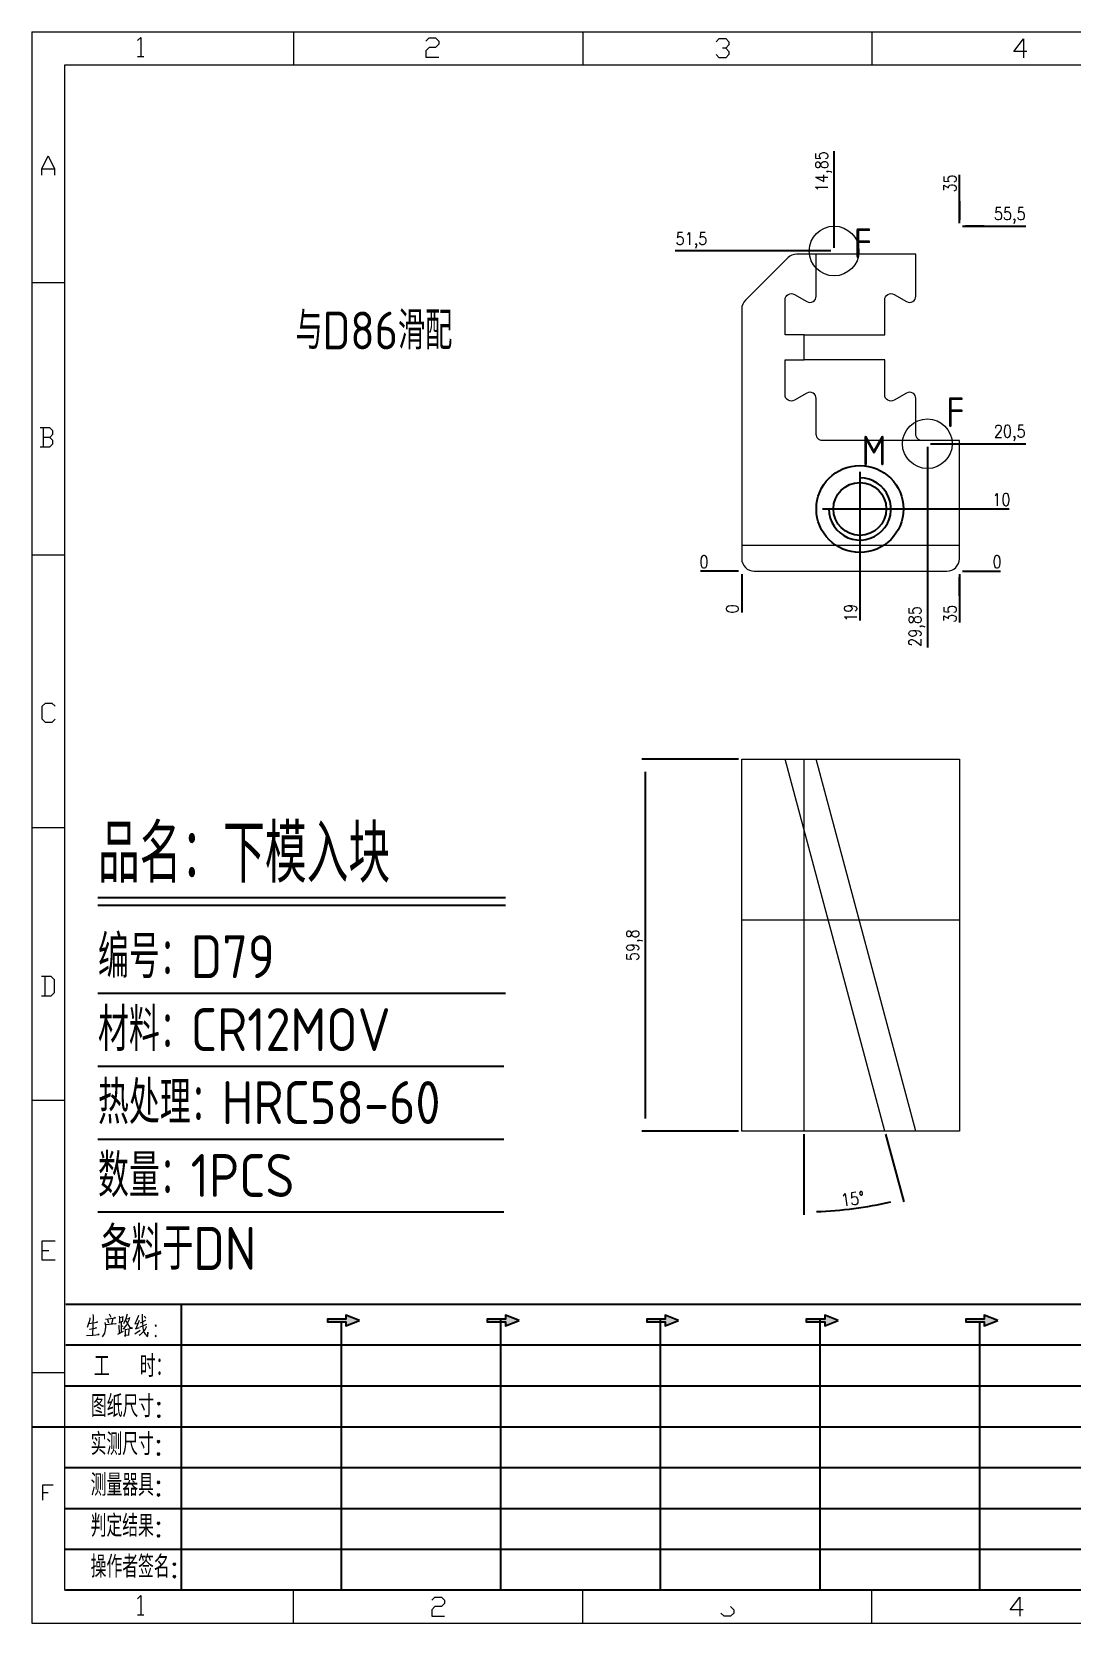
# Model space of a CAD drawing. Header units: millimetres. Extents: x 88508 to 142116, y -5268 to 20283.
# Drawn here: x 105924.7 to 106091.8, y -3081.8 to -2825.8 of the extents above; entities that cross this region are included whole.
import ezdxf
from ezdxf.enums import TextEntityAlignment as Align

# ---------------------------------------------------------------- set-up
doc = ezdxf.new("R2010")
doc.units = ezdxf.units.MM
doc.linetypes.add('CENTER', pattern=[0])
doc.linetypes.add('HIDDEN', pattern=[0])
for name, color, linetype in [('DIE_P', 2, 'Continuous'), ('DIM', 4, 'Continuous'), ('TEXT', 4, 'Continuous')]:
    doc.layers.add(name, color=color, linetype=linetype)
doc.styles.add('chinesef_fs', font='simplex.shx', dxfattribs={"bigfont": 'gbcbig.shx'})
doc.styles.add('gbenor', font='gbenor.shx', dxfattribs={"bigfont": 'gbcbig.shx'})
doc.styles.add('GBENOR_', font='gbenor.shx', dxfattribs={"bigfont": 'gbcbig'})
doc.styles.get("Standard").update_dxf_attribs({"font": 'txt.shx', "width": 0.85, "bigfont": 'ctxt.shx'})
doc.styles.add('TXT', font='txt.shx', dxfattribs={"width": 0.8, "bigfont": 'ctxt.shx'})
doc.dimstyles.new('T-2-WX', dxfattribs={"dimtxt": 2, "dimasz": 2, "dimexe": 0.5, "dimexo": 0.5, "dimgap": 0.5, "dimtad": 1, "dimtxsty": 'Standard', "dimblk": 'OPEN30', "dimcen": 0, "dimazin": 3, "dimtfac": 1, "dimtmove": 0, "dimatfit": 3, "dimldrblk": 'OPEN30', "dimlwd": -1, "dimlwe": -1})

# ---------------------------------------------------------------- blocks, each defined once
blk = doc.blocks.new('*D7928')
at = {"layer": 'Defpoints', "color": 0}
for p in [(106038.88, -2912.52), (106073.88, -2912.52), (106078.88, -2912.52)]:
    blk.add_point(p, dxfattribs=at)
at = {"layer": 'DIM', "color": 0}
blk.add_line((106074.38, -2912.52), (106080.51, -2912.52), dxfattribs=at)
at = {"layer": 'DIM', "color": 0, "insert": (106079.94, -2911.02), "char_height": 2, "attachment_point": 5}
blk.add_mtext('0', dxfattribs=at)
blk = doc.blocks.new('_Open30')
blk = doc.blocks.new('*D7929')
at = {"layer": 'Defpoints', "color": 0}
for p in [(106057.88, -2902.52), (106078.88, -2902.52), (106038.88, -2912.52)]:
    blk.add_point(p, dxfattribs=at)
at = {"layer": 'DIM', "color": 0}
for p, q in [((106058.38, -2902.52), (106070.88, -2902.52)), ((106070.88, -2902.52), (106074.88, -2902.52)), ((106074.88, -2902.52), (106081.89, -2902.52))]:
    blk.add_line(p, q, dxfattribs=at)
at = {"layer": 'DIM', "color": 0, "insert": (106080.63, -2901.02), "char_height": 2, "attachment_point": 5}
blk.add_mtext('10', dxfattribs=at)
blk = doc.blocks.new('*D7930')
at = {"layer": 'Defpoints', "color": 0}
for p in [(106068.73, -2892.02), (106078.88, -2892.02), (106038.88, -2912.52)]:
    blk.add_point(p, dxfattribs=at)
at = {"layer": 'DIM', "color": 0}
for p, q in [((106069.23, -2892.02), (106072.73, -2892.02)), ((106072.73, -2892.02), (106074.88, -2892.02)), ((106074.88, -2892.02), (106084.56, -2892.02))]:
    blk.add_line(p, q, dxfattribs=at)
at = {"layer": 'DIM', "color": 0, "insert": (106081.97, -2890.33), "char_height": 2, "attachment_point": 5}
blk.add_mtext('20,5', dxfattribs=at)
blk = doc.blocks.new('*D7931')
at = {"layer": 'Defpoints', "color": 0}
for p in [(106073.88, -2857.02), (106078.88, -2857.02), (106038.88, -2912.52)]:
    blk.add_point(p, dxfattribs=at)
at = {"layer": 'DIM', "color": 0}
for p, q in [((106074.38, -2857.02), (106077.88, -2857.02)), ((106077.88, -2857.02), (106074.88, -2857.02)), ((106074.88, -2857.02), (106084.56, -2857.02))]:
    blk.add_line(p, q, dxfattribs=at)
at = {"layer": 'DIM', "color": 0, "insert": (106081.97, -2855.33), "char_height": 2, "attachment_point": 5}
blk.add_mtext('55,5', dxfattribs=at)
blk = doc.blocks.new('*D7932')
at = {"layer": 'Defpoints', "color": 0}
for p in [(106033.88, -2912.52), (106038.88, -2912.52), (106038.88, -2912.52)]:
    blk.add_point(p, dxfattribs=at)
at = {"layer": 'DIM', "color": 0}
blk.add_line((106038.38, -2912.52), (106032.24, -2912.52), dxfattribs=at)
at = {"layer": 'DIM', "color": 0, "insert": (106032.81, -2911.02), "char_height": 2, "attachment_point": 5}
blk.add_mtext('0', dxfattribs=at)
blk = doc.blocks.new('*D7933')
at = {"layer": 'Defpoints', "color": 0}
for p in [(106033.88, -2861.02), (106053.73, -2861.02), (106038.88, -2912.52)]:
    blk.add_point(p, dxfattribs=at)
at = {"layer": 'DIM', "color": 0}
for p, q in [((106037.88, -2861.02), (106028.2, -2861.02)), ((106041.88, -2861.02), (106037.88, -2861.02)), ((106053.23, -2861.02), (106041.88, -2861.02))]:
    blk.add_line(p, q, dxfattribs=at)
at = {"layer": 'DIM', "color": 0, "insert": (106030.79, -2859.33), "char_height": 2, "attachment_point": 5}
blk.add_mtext('51,5', dxfattribs=at)
blk = doc.blocks.new('*D7934')
at = {"layer": 'Defpoints', "color": 0}
for p in [(106038.88, -2912.52), (106073.88, -2912.52), (106073.88, -2917.52)]:
    blk.add_point(p, dxfattribs=at)
at = {"layer": 'DIM', "color": 0}
for p, q in [((106073.88, -2913.02), (106073.88, -2916.52)), ((106073.88, -2916.52), (106073.88, -2913.52)), ((106073.88, -2913.52), (106073.88, -2920.78))]:
    blk.add_line(p, q, dxfattribs=at)
at = {"layer": 'DIM', "color": 0, "insert": (106072.38, -2919.4), "char_height": 2, "attachment_point": 5, "rotation": 90}
blk.add_mtext('35', dxfattribs=at)
blk = doc.blocks.new('*D7935')
at = {"layer": 'Defpoints', "color": 0}
for p in [(106068.73, -2892.02), (106038.88, -2912.52), (106068.73, -2917.52)]:
    blk.add_point(p, dxfattribs=at)
at = {"layer": 'DIM', "color": 0}
for p, q in [((106068.73, -2892.52), (106068.73, -2909.52)), ((106068.73, -2909.52), (106068.73, -2913.52)), ((106068.73, -2913.52), (106068.73, -2924.82))]:
    blk.add_line(p, q, dxfattribs=at)
at = {"layer": 'DIM', "color": 0, "insert": (106067.04, -2921.42), "char_height": 2, "attachment_point": 5, "rotation": 90}
blk.add_mtext('29,85', dxfattribs=at)
blk = doc.blocks.new('*D7936')
at = {"layer": 'Defpoints', "color": 0}
for p in [(106057.88, -2902.52), (106038.88, -2912.52), (106057.88, -2917.52)]:
    blk.add_point(p, dxfattribs=at)
at = {"layer": 'DIM', "color": 0}
for p, q in [((106057.88, -2903.02), (106057.88, -2909.52)), ((106057.88, -2909.52), (106057.88, -2913.52)), ((106057.88, -2913.52), (106057.88, -2920.45))]:
    blk.add_line(p, q, dxfattribs=at)
at = {"layer": 'DIM', "color": 0, "insert": (106056.38, -2919.24), "char_height": 2, "attachment_point": 5, "rotation": 90}
blk.add_mtext('19', dxfattribs=at)
blk = doc.blocks.new('*D7937')
at = {"layer": 'Defpoints', "color": 0}
for p in [(106038.88, -2912.52), (106038.88, -2912.52), (106038.88, -2917.52)]:
    blk.add_point(p, dxfattribs=at)
at = {"layer": 'DIM', "color": 0}
blk.add_line((106038.88, -2913.02), (106038.88, -2919.16), dxfattribs=at)
at = {"layer": 'DIM', "color": 0, "insert": (106037.38, -2918.59), "char_height": 2, "attachment_point": 5, "rotation": 90}
blk.add_mtext('0', dxfattribs=at)
blk = doc.blocks.new('*D7938')
at = {"layer": 'Defpoints', "color": 0}
for p in [(106073.88, -2852.02), (106073.88, -2857.02), (106038.88, -2912.52)]:
    blk.add_point(p, dxfattribs=at)
at = {"layer": 'DIM', "color": 0}
for p, q in [((106073.88, -2856.02), (106073.88, -2848.77)), ((106073.88, -2856.52), (106073.88, -2853.02)), ((106073.88, -2853.02), (106073.88, -2856.02))]:
    blk.add_line(p, q, dxfattribs=at)
at = {"layer": 'DIM', "color": 0, "insert": (106072.38, -2850.15), "char_height": 2, "attachment_point": 5, "rotation": 90}
blk.add_mtext('35', dxfattribs=at)
blk = doc.blocks.new('*D7939')
at = {"layer": 'Defpoints', "color": 0}
for p in [(106053.73, -2852.02), (106053.73, -2861.02), (106038.88, -2912.52)]:
    blk.add_point(p, dxfattribs=at)
at = {"layer": 'DIM', "color": 0}
for p, q in [((106053.73, -2856.02), (106053.73, -2844.97)), ((106053.73, -2857.02), (106053.73, -2856.02)), ((106053.73, -2860.52), (106053.73, -2857.02))]:
    blk.add_line(p, q, dxfattribs=at)
at = {"layer": 'DIM', "color": 0, "insert": (106052.04, -2848.25), "char_height": 2, "attachment_point": 5, "rotation": 90}
blk.add_mtext('14,85', dxfattribs=at)
blk = doc.blocks.new('*D7952')
at = {"layer": 'Defpoints', "color": 0}
for p in [(106038.88, -2942.8), (106023.33, -3002.6), (106038.88, -3002.6)]:
    blk.add_point(p, dxfattribs=at)
at = {"layer": 'DIM', "color": 0}
for p, q in [((106038.38, -2942.8), (106022.83, -2942.8)), ((106023.33, -2944.8), (106023.33, -3000.6)), ((106038.38, -3002.6), (106022.83, -3002.6))]:
    blk.add_line(p, q, dxfattribs=at)
at = {"layer": 'DIM', "color": 0, "insert": (106021.64, -2972.7), "char_height": 2, "attachment_point": 5, "rotation": 90}
blk.add_mtext('59,8', dxfattribs=at)
blk = doc.blocks.new('*D7953')
at = {"layer": 'Defpoints', "color": 0}
for p in [(106045.85, -2942.8), (106048.89, -2942.8), (106048.89, -3002.6), (106061.88, -3002.6), (106054.25, -3015.35)]:
    blk.add_point(p, dxfattribs=at)
at = {"layer": 'DIM', "color": 0}
for p, q in [((106048.89, -3003.1), (106048.89, -3016.08)), ((106062.01, -3003.08), (106064.92, -3013.97))]:
    blk.add_line(p, q, dxfattribs=at)
blk.add_arc((106048.89, -2954.14), 61.44, 271.8651, 283.1349, dxfattribs=at)
at = {"layer": 'DIM', "color": 0, "insert": (106056.71, -3013.52), "char_height": 2, "attachment_point": 5, "rotation": 7.5}
blk.add_mtext('15%%d', dxfattribs=at)
blk = doc.blocks.new('U40')
for points in [[(351.8, 337.7), (351.8, 333.2), (367, 339.3), (351.8, 345.3), (351.8, 340.8), (331.2, 340.8), (331.2, 337.7)], [(545.7, 339.3), (530.6, 345.3), (530.6, 340.8), (509.9, 340.8), (509.9, 337.7), (530.6, 337.7), (530.6, 333.2)], [(724.5, 339.3), (709.3, 345.3), (709.3, 340.8), (688.7, 340.8), (688.7, 337.7), (709.3, 337.7), (709.3, 333.2)], [(903.3, 339.3), (888.1, 345.3), (888.1, 340.8), (867.5, 340.8), (867.5, 337.7), (888.1, 337.7), (888.1, 333.2)], [(1082.1, 339.3), (1066.9, 345.3), (1066.9, 340.8), (1046.3, 340.8), (1046.3, 337.7), (1066.9, 337.7), (1066.9, 333.2)]]:
    blk.add_hatch(color=3).paths.add_polyline_path(points)
at = {"color": 254, "lineweight": 18}
for p, q in [((0, 1783.5), (0, 0)), ((0, 1783.5), (2530.2, 1783.5)), ((941.1, 1783.5), (941.1, 1746.5)), ((37, 37), (37, 1746.5)), ((37, 1746.5), (2493.2, 1746.5)), ((0, 1502.7), (37, 1502.7)), ((0, 1197.2), (37, 1197.2)), ((0, 891.7), (37, 891.7)), ((0, 586.3), (37, 586.3)), ((0, 280.8), (37, 280.8)), ((37, 37), (2493.2, 37)), ((941.1, 0), (941.1, 37)), ((0, 0), (2530.2, 0))]:
    blk.add_line(p, q, dxfattribs=at)
at = {"color": 254, "linetype": 'Continuous', "lineweight": 18}
for p, q in [((293.1, 1783.5), (293.1, 1746.5)), ((617.1, 1783.5), (617.1, 1746.5)), ((293.1, 0), (293.1, 37)), ((617.1, 0), (617.1, 37))]:
    blk.add_line(p, q, dxfattribs=at)
for p, q in [((38, 357.6), (1598.2, 357.6)), ((38, 311.8), (1598.2, 311.8)), ((37.1, 266), (1598.2, 266)), ((0.1, 220.2), (1598.2, 220.2)), ((37.1, 174.4), (1598.2, 174.4)), ((37.1, 128.6), (1598.2, 128.6)), ((37.1, 82.8), (1598.2, 82.8))]:
    blk.add_line(p, q)
at = {"color": 254}
for p, q in [((167.8, 37), (167.8, 357.6)), ((525.5, 37), (525.5, 340.8)), ((704.3, 37), (704.3, 340.8)), ((883.1, 37), (883.1, 340.8)), ((346.7, 37), (346.7, 337.9)), ((1061.9, 37), (1061.9, 337.7)), ((1598.2, 37), (38, 37))]:
    blk.add_line(p, q, dxfattribs=at)
at = {"color": 92, "lineweight": 18}
for points in [[(118.3, 1773.7), (121.9, 1777.3), (121.9, 1755.8)], [(441.4, 1773.1), (445, 1776.7), (452.2, 1776.7), (455.8, 1773.1), (455.8, 1769.5), (452.2, 1765.9), (445, 1765.9), (441.4, 1762.3), (441.4, 1755.1), (455.8, 1755.1)], [(766.4, 1772.4), (770, 1776), (777.2, 1776), (780.8, 1772.4), (780.8, 1768.8), (777.2, 1765.2), (773.6, 1765.2)], [(1114.4, 1761.4), (1100, 1761.4), (1110.8, 1775.8), (1110.8, 1754.2)], [(118.3, 1755.8), (125.5, 1755.8)], [(777.2, 1765.2), (780.8, 1761.6), (780.8, 1758), (777.2, 1754.4), (770, 1754.4), (766.4, 1758)], [(11.1, 1622.8), (11.1, 1630), (18.3, 1644.4), (25.5, 1630), (25.5, 1622.8)], [(11.1, 1630), (25.5, 1630)], [(20, 1329), (23.6, 1332.6), (23.6, 1336.2), (20, 1339.8), (9.2, 1339.8)], [(12.8, 1339.8), (12.8, 1318.2)], [(9.2, 1318.2), (20, 1318.2), (23.6, 1321.8), (23.6, 1325.4), (20, 1329), (12.8, 1329)], [(26.1, 1013.2), (22.5, 1009.6), (15.3, 1009.6), (11.7, 1013.2), (11.7, 1027.6), (15.3, 1031.2), (22.5, 1031.2), (26.1, 1027.6)], [(11, 703.2), (21.8, 703.2), (25.4, 706.8), (25.4, 721.2), (21.8, 724.8), (11, 724.8)], [(14.6, 724.8), (14.6, 703.2)], [(26.1, 407), (11.7, 407), (11.7, 428.6), (26.1, 428.6)], [(11.7, 417.8), (18.9, 417.8)], [(12.3, 137.7), (12.3, 155), (23.8, 155)], [(12.3, 146.4), (18.1, 146.4)], [(118.3, 27.4), (121.9, 31), (121.9, 9.4)], [(447.9, 25.7), (451.5, 29.3), (458.7, 29.3), (462.3, 25.7), (462.3, 22.1), (458.7, 18.5), (451.5, 18.5), (447.9, 14.9), (447.9, 7.7), (462.3, 7.7)], [(782.7, 18.5), (786.3, 14.9), (786.3, 11.3), (782.7, 7.7), (775.5, 7.7), (771.9, 11.3)], [(1110.3, 14.9), (1095.9, 14.9), (1106.7, 29.3), (1106.7, 7.7)], [(118.3, 9.4), (125.5, 9.4)]]:
    blk.add_lwpolyline(points, dxfattribs=at)
at = {"color": 92, "lineweight": 0}
for points in [[(65, 342.2), (64.8, 341), (64.1, 337.9), (63.6, 335.7), (62.8, 333.5), (62.1, 331.4)], [(68.4, 345.9), (68.7, 344.4), (68.1, 322.9)], [(82.6, 340.8), (93.7, 342.2), (93.3, 342.4), (92.4, 342)], [(86.1, 336.1), (86, 337.5), (85.3, 339.8)], [(86.7, 346.7), (87.9, 344.6), (88.3, 343)], [(90.3, 341), (90.4, 339.6), (89.1, 335.3)], [(97.8, 344), (98.1, 342.6), (98.1, 340.8), (98.1, 337.9), (98.1, 336.3), (98.2, 337.7), (102.1, 338.3), (101.8, 338.3), (102.1, 343.6), (102.1, 343.2), (102.1, 342.8), (98.2, 342.2)], [(105.5, 341.2), (105.9, 341), (109.6, 341.8), (109.3, 342.6), (108.5, 339.6), (107.6, 337.3), (106.9, 335.9), (105.9, 334.3), (104.3, 332), (103.1, 330.4), (101.9, 329.4)], [(106.6, 346.5), (106.5, 345.2), (105.1, 341.2), (104.2, 338.9), (103.1, 336.3), (102.6, 335.5)], [(104.9, 339.1), (105.3, 338.7), (107, 335.7), (108.6, 333.3), (109.9, 331.2), (110.3, 330.8), (112.6, 330.8), (110.2, 331.2), (109, 332.6)], [(119.3, 344.8), (119.1, 343.8), (116.8, 338.5), (115.4, 335.5), (119.3, 336.3)], [(120.3, 339.4), (118.1, 333.5), (116.4, 330), (116.1, 329.8), (120.5, 331.4)], [(121.7, 336.7), (127.7, 339.6)], [(123.4, 346.5), (123.5, 345.4), (123.5, 340.8), (123.8, 337.3), (124, 335.3), (124.2, 333.1), (124.5, 331), (124.8, 329), (125.2, 327.4), (125.9, 325.7), (126.9, 323.9), (127.9, 322.7), (128.9, 321.7), (129.6, 321.3), (129.9, 326.1), (129.4, 321.5)], [(127.7, 341.6), (127.2, 342.4), (125.7, 344.2)], [(61.4, 322.3), (68.2, 322.9), (75.3, 323.7), (74.9, 323.9), (73.8, 323.5)], [(63.8, 335.9), (73.4, 337.5), (73.1, 337.7), (72.5, 337.3)], [(64.5, 329.6), (64.8, 329.6), (65.1, 329.6), (72.5, 331), (71.9, 331), (70.9, 330.8)], [(82.6, 335.1), (82.6, 331.8), (82.3, 329), (81.9, 326.8), (81.2, 324.9), (80.3, 323.1), (79.6, 321.9), (78.8, 320.9)], [(93.3, 335.5), (94.1, 335.7), (94.3, 335.5), (82.6, 334.3), (82.6, 335.1), (82.2, 336.9)], [(96.5, 323.9), (102.8, 327.2)], [(97.2, 334.3), (97.5, 333.5), (97.7, 324.7)], [(100.2, 337.9), (100.1, 325.9)], [(100.2, 332.6), (102.4, 333.1)], [(104.2, 330), (104.5, 329), (104.5, 321.1), (104.3, 322.1), (104.5, 322.7), (109.2, 323.1), (108.6, 323.1), (109, 329.2), (109, 330), (109.3, 329.4), (108.6, 329.4), (104.6, 328.8)], [(115.3, 324.3), (121.5, 328.2)], [(128.2, 332.4), (128.1, 331.6), (126.9, 329.6), (125.8, 328), (124.5, 326.3), (123, 324.7), (121.4, 323.3), (120.1, 322.3)], [(121.4, 332.2), (128.8, 335.1)]]:
    blk.add_lwpolyline(points, dxfattribs=at)
for points in [[(367, 339.3), (351.8, 345.3), (351.8, 340.8), (331.2, 340.8), (331.2, 337.7), (351.8, 337.7), (351.8, 333.2), (367, 339.3)], [(545.7, 339.3), (530.6, 345.3), (530.6, 340.8), (509.9, 340.8), (509.9, 337.7), (530.6, 337.7), (530.6, 333.2), (545.7, 339.3)], [(724.5, 339.3), (709.3, 345.3), (709.3, 340.8), (688.7, 340.8), (688.7, 337.7), (709.3, 337.7), (709.3, 333.2), (724.5, 339.3)], [(903.3, 339.3), (888.1, 345.3), (888.1, 340.8), (867.5, 340.8), (867.5, 337.7), (888.1, 337.7), (888.1, 333.2), (903.3, 339.3)], [(1082.1, 339.3), (1066.9, 345.3), (1066.9, 340.8), (1046.3, 340.8), (1046.3, 337.7), (1066.9, 337.7), (1066.9, 333.2), (1082.1, 339.3)]]:
    blk.add_lwpolyline(points)
for points in [[(138.7, 332.4), (139.4, 333.5), (138.7, 334.5), (138, 333.5)], [(138.7, 320.9), (139.4, 321.9), (138.7, 322.9), (138, 321.9)]]:
    blk.add_lwpolyline(points, close=True, dxfattribs=at)
at = {"color": 3, "style": 'chinesef_fs'}
for s, p in [('工  时：', (69.5, 275.7)), ('图纸尺寸:', (66.2, 230.9)), ('实测尺寸:', (65.9, 188.4)), ('测量器具:', (65.9, 142.6)), ('判定结果:', (65.9, 96.8)), ('操作者签名:', (65.9, 51))]:
    blk.add_text(s, height=24.57, dxfattribs=at).set_placement(p)
at = {"lineweight": 18, "style": 'GBENOR_'}
blk.add_attdef('文档路径', (2126, 386.9), '', height=17.8, dxfattribs=at)
at = {"lineweight": 20, "style": 'TXT'}
for tag, height, p in [('18-**-**', 16.3, (1866.6, 256.2)), ('客户名称', 16.1, (1741.1, 134, 0)), ('料厚:', 16.1, (1741.3, 93.2, 0))]:
    blk.add_attdef(tag, text='', height=height, dxfattribs=at).set_placement(p, align=Align.MIDDLE)
for tag, p, height in [('88888', (1850.9, 207.5), 14.9), ('材质:', (1691.2, 168, 0), 16.1), ('核准', (1869.4, 127.5, 0), 16.1), ('设计', (1868.8, 88.3, 0), 16.1), ('绘图', (1868.2, 49.1, 0), 16.1)]:
    blk.add_attdef(tag, p, '', height=height, dxfattribs=at)
for tag, p, height, width in [('3', (2234.7, 206.9), 15.8, 0.7), ('4', (2234.7, 167.4), 15.8, 0.7), ('核准日期', (2041.1, 124.2, 0), 16.1, 0.68), ('设计日期', (2041.1, 84.5, 0), 16.1, 0.68), ('1', (2251.9, 85.9), 14.6, 0.7), ('绘图日期', (2040.9, 46.4, 0), 16.1, 0.68), ('2', (2235, 49.2), 14.6, 0.7)]:
    blk.add_attdef(tag, p, '', height=height, dxfattribs=dict(at, width=width))

msp = doc.modelspace()

# ---------------------------------------------------------------- linework, layer by layer
at = {"layer": 'DIE_P', "lineweight": 15}
for p, q in [((106038.877, -2908.327), (106073.877, -2908.327)), ((106038.877, -2968.601), (106073.877, -2968.601))]:
    msp.add_line(p, q, dxfattribs=at)
at = {"layer": 'DIE_P', "color": 1, "linetype": 'HIDDEN', "lineweight": 15, "ltscale": 20}
for p, q in [((106048.892, -3002.601), (106048.892, -2942.801)), ((106066.877, -3002.601), (106050.854, -2942.801))]:
    msp.add_line(p, q, dxfattribs=at)
at = {"layer": 'DIE_P', "linetype": 'Continuous', "lineweight": 15}
msp.add_lwpolyline([(106067.877, -2891.524, -0.4142136), (106066.877, -2890.524), (106066.877, -2884.756, 0.5773503), (106065.377, -2883.89), (106063.377, -2885.045, -0.5773503), (106061.877, -2884.179), (106061.877, -2878.524), (106048.892, -2878.524), (106048.892, -2874.524), (106061.877, -2874.524), (106061.877, -2868.87, -0.5773503), (106063.377, -2868.004), (106065.377, -2869.158, 0.5773503), (106066.877, -2868.292), (106066.877, -2861.524), (106047.706, -2861.524, 0.1989124), (106046.291, -2862.11), (106039.463, -2868.939, 0.1989124), (106038.877, -2870.353), (106038.877, -2910.524, 0.4142136), (106040.877, -2912.524), (106071.877, -2912.524, 0.4142136), (106073.877, -2910.524), (106073.877, -2891.524), (106051.854, -2891.524, -0.4142136), (106050.854, -2890.524), (106050.854, -2884.756, 0.5773503), (106049.354, -2883.89), (106047.354, -2885.045, -0.5773503), (106045.854, -2884.179), (106045.854, -2878.524), (106048.892, -2878.524), (106048.892, -2874.524), (106045.854, -2874.524), (106045.854, -2868.87, -0.5773503), (106047.354, -2868.004), (106049.354, -2869.158, 0.5773503), (106050.854, -2868.292), (106050.854, -2861.524)], format="xyb", dxfattribs=at)
at = {"layer": 'DIE_P'}
msp.add_lwpolyline([(106052.877, -2902.524, 2.4142136), (106057.877, -2897.524)], format="xyb", dxfattribs=at)
at = {"layer": 'DIE_P', "linetype": 'CENTER'}
for points in [[(106057.877, -2896.524), (106057.877, -2908.524)], [(106051.877, -2902.524), (106063.877, -2902.524)]]:
    msp.add_lwpolyline(points, dxfattribs=at)
at = {"layer": 'DIE_P', "color": 2, "lineweight": 15}
msp.add_lwpolyline([(106038.877, -2942.801), (106073.877, -2942.801), (106073.877, -3002.601), (106038.877, -3002.601)], close=True, dxfattribs=at)
at = {"layer": 'DIE_P', "color": 1, "linetype": 'HIDDEN', "lineweight": 15, "ltscale": 20}
msp.add_lwpolyline([(106061.877, -3002.601), (106045.854, -2942.801)], dxfattribs=at)
at = {"layer": 'DIE_P', "color": 94, "linetype": 'Continuous', "lineweight": 15}
for centre in [(106053.727, -2861.024), (106068.727, -2892.024)]:
    msp.add_circle(centre, 4, dxfattribs=at)
at = {"layer": 'DIE_P', "linetype": 'Continuous'}
msp.add_circle((106057.877, -2902.524), 7, dxfattribs=at)
at = {"layer": 'DIE_P'}
msp.add_circle((106057.877, -2902.524), 4.25, dxfattribs=at)
at = {"layer": 'DIM', "color": 4, "linetype": 'Continuous', "lineweight": 25}
for p, q in [((105935.369, -2965.052), (106000.921, -2965.052)), ((105935.369, -2966.26), (106000.921, -2966.26)), ((105935.369, -2980.412), (106000.921, -2980.412)), ((105935.369, -2992.148), (106000.636, -2992.148)), ((105935.369, -3003.884), (106000.636, -3003.884)), ((105935.369, -3015.619), (106000.636, -3015.619))]:
    msp.add_line(p, q, dxfattribs=at)

# ---------------------------------------------------------------- block references
at = {"ltscale": 3, "xscale": 0.1435432913879779, "yscale": 0.1435432913879779, "zscale": 0.1435432913879779}
msp.add_blockref('U40', (105924.735, -3081.771), dxfattribs=at)

# ---------------------------------------------------------------- texts
at = {"layer": 'DIM', "color": 3, "linetype": 'Continuous', "lineweight": 25, "style": 'gbenor'}
for s, height, p in [('品名：下模入块', 9.3196, (105935.369, -2962.636)), ('编号：D79', 6.9034, (105935.369, -2977.996)), ('材料：CR12MOV', 6.9034, (105935.369, -2989.732)), ('热处理：HRC58-60', 6.90343, (105935.369, -3001.467)), ('数量：1PCS', 6.9034, (105935.369, -3013.203)), ('备料于DN', 6.9034, (105935.789, -3024.939))]:
    msp.add_text(s, height=height, dxfattribs=at).set_placement(p)
at = {"layer": 'TEXT', "color": 4, "style": 'gbenor'}
for s, p in [('F', (106058.357, -2859.784)), ('F', (106073.24, -2886.972)), ('M', (106060.146, -2893.141))]:
    msp.add_text(s, height=4.8, dxfattribs=at).set_placement(p, align=Align.MIDDLE_CENTER)
msp.add_text('与D86滑配', height=6.075, dxfattribs=at).set_placement((105967.112, -2876.851))

# ---------------------------------------------------------------- dimensions: what is measured, and where the dimension line sits
at = {"layer": 'DIM'}
for feature_location, offset, dtype, origin, picture, middle in [((106053.727, -2861.024), (0, 9), 1, (106038.877, -2912.524), '*D7939', (106052.037, -2848.246)), ((106073.877, -2857.024), (0, 5), 1, (106038.877, -2912.524), '*D7938', (106072.377, -2850.148)), ((106073.877, -2857.024), (5, 0), 0, (106038.877, -2912.524), '*D7931', (106081.968, -2855.334)), ((106053.727, -2861.024), (-19.85, 0), 0, (106038.877, -2912.524), '*D7933', (106030.787, -2859.334)), ((106068.727, -2892.024), (10.15, 0), 0, (106038.877, -2912.524), '*D7930', (106081.968, -2890.334)), ((106068.727, -2892.024), (0, -25.5), 1, (106038.877, -2912.524), '*D7935', (106067.037, -2921.424)), ((106057.877, -2902.524), (21, 0), 0, (106038.877, -2912.524), '*D7929', (106080.632, -2901.024)), ((106057.877, -2902.524), (0, -15), 1, (106038.877, -2912.524), '*D7936', (106056.377, -2919.239)), ((106038.87720734, -2912.524319874), (-5, 0), 0, (106038.87720734, -2912.524319874), '*D7932', (106032.810540673, -2911.024319874)), ((106073.87720736, -2912.524319874), (5, 0), 0, (106038.87720734, -2912.524319874), '*D7928', (106079.943874026, -2911.024319874)), ((106038.87720734, -2912.524319874), (0, -5), 1, (106038.87720734, -2912.524319874), '*D7937', (106037.37720734, -2918.590986541)), ((106073.877, -2912.524), (0, -5), 1, (106038.877, -2912.524), '*D7934', (106072.377, -2919.401))]:
    dim = msp.add_ordinate_dim(feature_location=feature_location, offset=offset, dtype=dtype, origin=origin, dimstyle='T-2-WX', dxfattribs=at)
    dim.commit()
    dim.dimension.update_dxf_attribs({"geometry": picture, "text_midpoint": middle})
dim = msp.add_linear_dim(base=(106023.327, -3002.601), p1=(106038.877, -2942.801), p2=(106038.877, -3002.601), angle=90, dimstyle='T-2-WX', dxfattribs=at)
dim.commit()
dim.dimension.update_dxf_attribs({"geometry": '*D7952', "text_midpoint": (106021.636, -2972.701)})
dim = msp.add_angular_dim_2l(base=(106054.247, -3015.347), line1=((106061.877, -3002.601), (106045.854, -2942.801)), line2=((106048.892, -3002.601), (106048.892, -2942.801)), dimstyle='T-2-WX', dxfattribs=at)
dim.commit()
dim.dimension.update_dxf_attribs({"geometry": '*D7953', "text_midpoint": (106056.71, -3013.521)})

doc.saveas('drawing.dxf')
